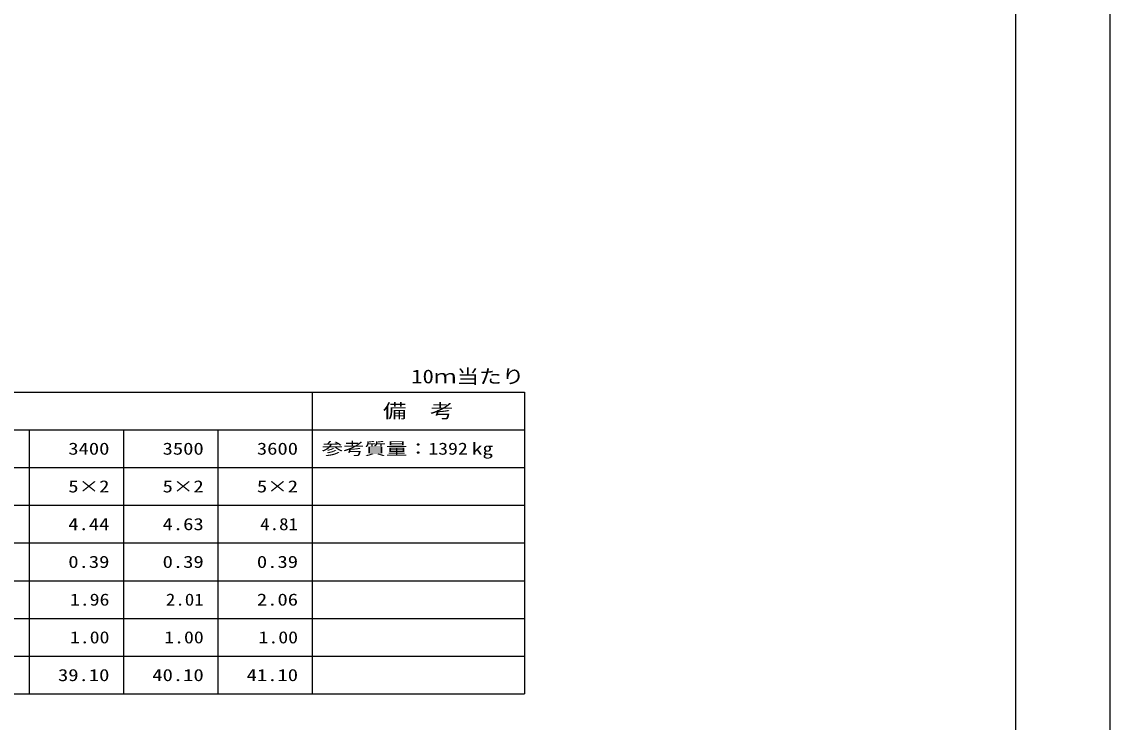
# Model space of a CAD drawing. Units: millimetres at full size; details may follow other scales. Extents: x 0 to 16820, y 0 to 11880.
# Drawn here: x 12203 to 16820, y 2970 to 5940 of the extents above; entities that cross this region are included whole.
import ezdxf
from ezdxf.enums import TextEntityAlignment as Align

# ---------------------------------------------------------------- set-up
doc = ezdxf.new("R2010")
doc.units = ezdxf.units.MM
doc.layers.add('D-MTR', color=7, linetype='Continuous')
doc.layers.add('D-MTR-TXT', color=7, linetype='Continuous')
for name, color, linetype, lineweight in [('D-MTR-FRAM', 7, 'Continuous', 25), ('D-MTR-LINE', 7, 'Continuous', 25), ('D-TTL', 2, 'Continuous', 25)]:
    doc.layers.add(name, color=color, linetype=linetype, lineweight=lineweight)
doc.styles.add('ＭＳ ゴシック', font='')
doc.styles.get('ＭＳ ゴシック').set_extended_font_data('MS Gothic')

msp = doc.modelspace()

# ---------------------------------------------------------------- linework, layer by layer
at = {"layer": 'D-MTR-FRAM'}
for p, q in [((2485, 4370), (14335, 4370)), ((13435, 4370), (13435, 3090)), ((14335, 4370), (14335, 3090)), ((4635, 4210), (14335, 4210)), ((2485, 3090), (14335, 3090))]:
    msp.add_line(p, q, dxfattribs=at)
at = {"layer": 'D-MTR-LINE'}
for p, q in [((12235, 4210), (12235, 3090)), ((12635, 4210), (12635, 3090)), ((13035, 4210), (13035, 3090)), ((2485, 4050), (14335, 4050)), ((2485, 3890), (14335, 3890)), ((2485, 3730), (14335, 3730)), ((2485, 3570), (14335, 3570)), ((2485, 3410), (14335, 3410)), ((2485, 3250), (14335, 3250))]:
    msp.add_line(p, q, dxfattribs=at)
at = {"layer": 'D-TTL'}
for points in [[(0, 0), (16820, 0), (16820, 11880), (0, 11880)], [(400, 400), (16420, 400), (16420, 11480), (400, 11480)]]:
    msp.add_lwpolyline(points, close=True, dxfattribs=at)

# ---------------------------------------------------------------- texts
at = {"layer": 'D-MTR', "style": 'ＭＳ ゴシック', "width": 1.2}
msp.add_text('10ｍ当たり', height=58.65, dxfattribs=at).set_placement((14335, 4389.333), align=Align.BOTTOM_RIGHT)
at = {"layer": 'D-MTR-TXT', "style": 'ＭＳ ゴシック', "width": 1.25}
msp.add_text('備\u3000考', height=58.65, dxfattribs=at).set_placement((13885, 4290), align=Align.MIDDLE_CENTER)
at = {"layer": 'D-MTR-TXT', "style": 'ＭＳ ゴシック', "width": 1.3}
msp.add_text('参考質量：    kg', height=51.32, dxfattribs=at).set_placement((13475, 4130), align=Align.MIDDLE_LEFT)
at = {"layer": 'D-MTR-TXT', "style": 'ＭＳ ゴシック'}
for s, width, p in [('3400', 1.25, (12575, 4130)), ('3500', 1.25, (12975, 4130)), ('3600', 1.25, (13375, 4130)), ('1392', 1.2, (14095, 4130)), ('5×2', 1.25, (12575, 3970)), ('5×2', 1.25, (12975, 3970)), ('5×2', 1.25, (13375, 3970)), ('4.44', 1.25, (12575, 3810)), ('4.63', 1.25, (12975, 3810)), ('4.81', 1.15, (13375, 3810)), ('0.39', 1.25, (12575, 3650)), ('0.39', 1.25, (12975, 3650)), ('0.39', 1.25, (13375, 3650)), ('1.96', 1.2, (12575, 3490)), ('2.01', 1.15, (12975, 3490)), ('2.06', 1.25, (13375, 3490)), ('1.00', 1.2, (12575, 3330)), ('1.00', 1.2, (12975, 3330)), ('1.00', 1.2, (13375, 3330)), ('39.10', 1.25, (12575, 3170)), ('40.10', 1.25, (12975, 3170)), ('41.10', 1.25, (13375, 3170))]:
    msp.add_text(s, height=51.32, dxfattribs=dict(at, width=width)).set_placement(p, align=Align.MIDDLE_RIGHT)

doc.saveas('drawing.dxf')
